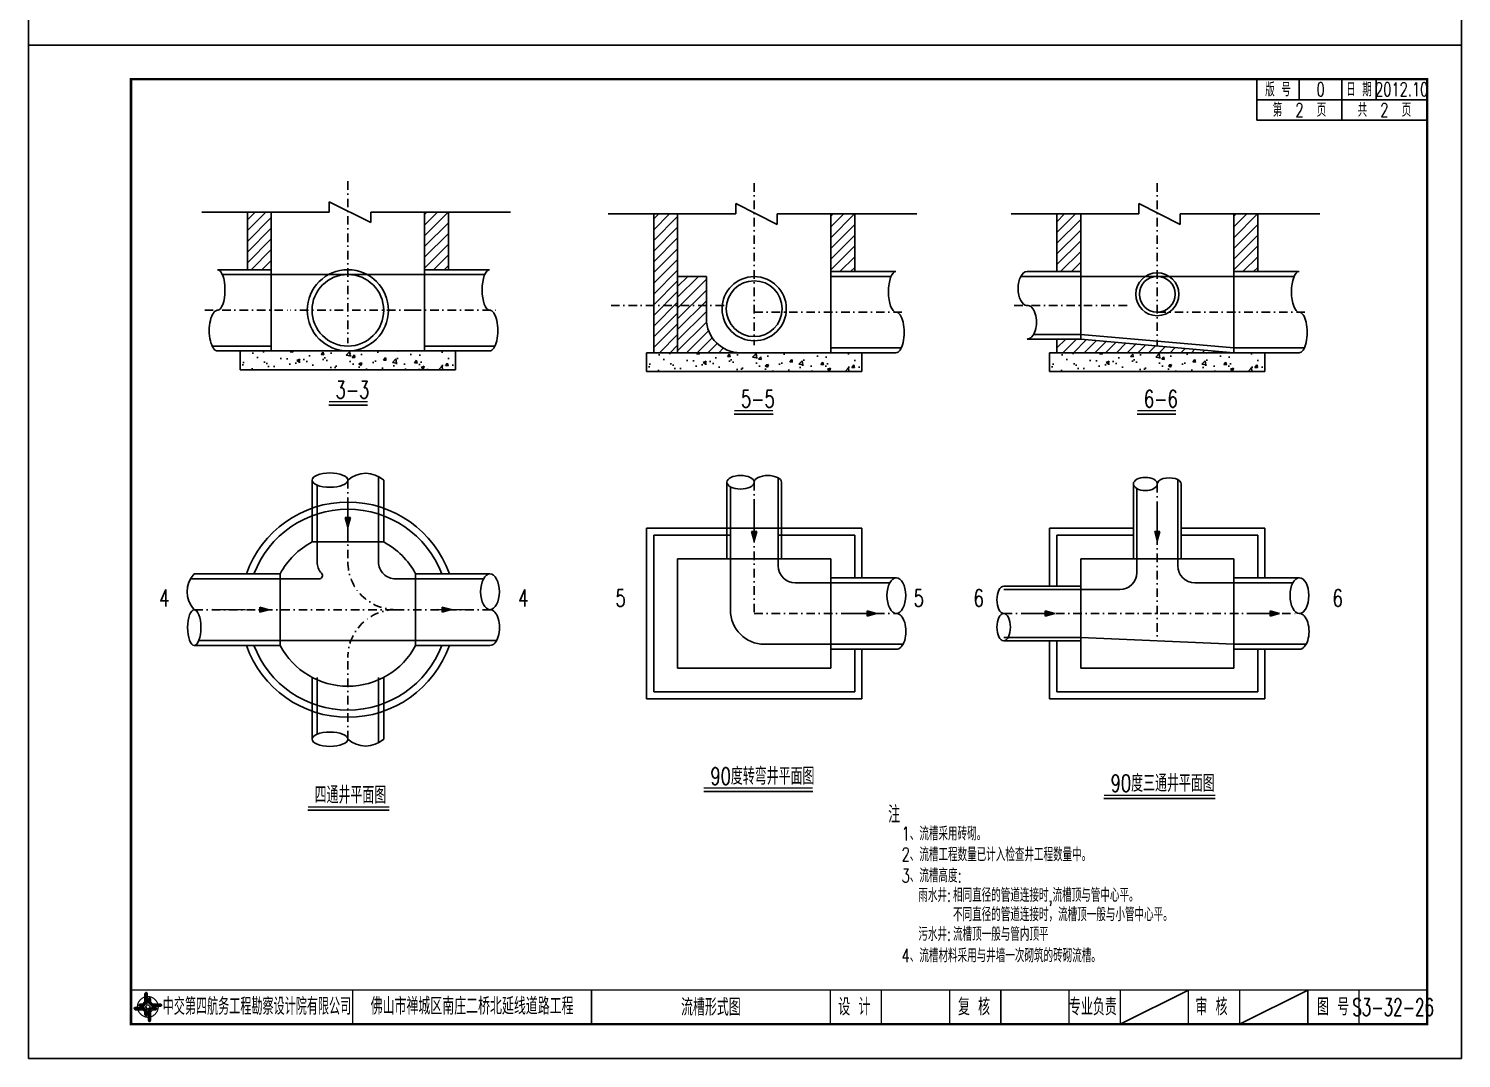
# Model space of a CAD drawing. Extents: x 5781 to 12795, y 1434 to 2653.
# Drawn here: x 11630 to 12050, y 1777.9 to 2079.7 of the extents above; entities that cross this region are included whole.
import ezdxf
from ezdxf.enums import TextEntityAlignment as Align

# ---------------------------------------------------------------- set-up
doc = ezdxf.new("R2010")
doc.units = 0
doc.header["$LTSCALE"] = 5
doc.linetypes.add('DASHDOT', pattern=[1, 0.5, -0.25, 0, -0.25])
doc.linetypes.add('DASHED', pattern=[19.05, 12.7, -6.35])
doc.layers.get('0').update_dxf_attribs({"linetype": 'CONTINUOUS'})
for name, color, linetype in [('GPSCOMMON', 7, 'CONTINUOUS'), ('中心线', 2, 'DASHDOT'), ('图框', 7, 'CONTINUOUS'), ('尺寸标注', 4, 'CONTINUOUS'), ('文字', 7, 'CONTINUOUS'), ('结构', 7, 'CONTINUOUS'), ('结构1', 1, 'CONTINUOUS')]:
    doc.layers.add(name, color=color, linetype=linetype)
doc.styles.get("Standard").update_dxf_attribs({"font": 'simplex1.shx', "width": 0.7, "bigfont": 'hztxt.shx'})
pattern_1 = [(45, (10830.3772, 1220.6726), (-1.5715448, 1.5715448), [])]
pattern_2 = [(45, (10593.095, 1221.2162), (-1.5715448, 1.5715448), [])]

# ---------------------------------------------------------------- blocks, each defined once
blk = doc.blocks.new('series')
at = {"width": 0.75}
for tag, height, p in [('页码', 4, (-35, -19)), ('图名', 5, (-220, -282)), ('图号', 5, (-20, -282))]:
    blk.add_attdef(tag, text='', height=height, dxfattribs=at).set_placement(p, align=Align.MIDDLE_CENTER)
blk = doc.blocks.new('tb')
at = {"lineweight": -3}
h = blk.add_hatch(color=256, dxfattribs=at)
h.paths.add_polyline_path([(-1.23, -0.13), (-3.78, -0.14), (-4.14, -0.41), (-1.4, -0.44), (-0.56, -1.24), (-0.54, -2.62), (-0.27, -2.2), (-0.26, -1.06)])
h.paths.add_polyline_path([(0.13, -1.08), (0.14, -3.86), (0.41, -4.26), (0.44, -1.24), (1.25, -0.43), (2.66, -0.43), (2.26, -0.16), (1.07, -0.15)])
h.paths.add_polyline_path([(1.08, 0.3), (3.62, 0.3), (4.02, 0.56), (1.25, 0.57), (0.43, 1.39), (0.43, 2.8), (0.16, 2.41), (0.15, 1.24)])
h.paths.add_polyline_path([(-0.28, 1.21), (-0.28, 3.99), (-0.56, 4.39), (-0.57, 1.41), (-1.38, 0.6), (-2.74, 0.56), (-2.33, 0.3), (-1.2, 0.29)])
for p, q in [((-0.56, 4.39), (-0.57, 1.41)), ((-1.38, 0.6), (-2.74, 0.56)), ((-0.57, 1.41), (-1.38, 0.6)), ((0.43, 2.8), (0.43, 1.39)), ((0.43, 1.39), (1.25, 0.57)), ((1.25, 0.57), (4.02, 0.56)), ((-4.14, -0.41), (-1.4, -0.44)), ((-1.4, -0.44), (-0.56, -1.24)), ((-0.56, -1.24), (-0.54, -2.62)), ((0.41, -4.26), (0.44, -1.24)), ((0.44, -1.24), (1.25, -0.43)), ((1.25, -0.43), (2.66, -0.43))]:
    blk.add_line(p, q, dxfattribs=at)
at = {"lineweight": -3, "flags": 128}
for points in [[(-0.9, 3.99), (-0.9, 1.58), (-1.53, 0.91), (-2.34, 0.91), (-2.74, 0.56), (-2.33, 0.3), (-1.2, 0.29), (-0.28, 1.21), (-0.28, 3.99), (-0.56, 4.39)], [(-0.04, 0.77), (0.68, 0.04), (-0.04, -0.69), (-0.77, 0.05)], [(3.62, 0.92), (1.43, 0.92), (0.77, 1.54), (0.77, 2.38), (0.43, 2.8), (0.16, 2.41), (0.15, 1.24), (1.08, 0.3), (3.62, 0.3), (4.02, 0.56)], [(-3.73, -0.76), (-1.54, -0.76), (-0.89, -1.39), (-0.89, -2.21), (-0.54, -2.62), (-0.27, -2.2), (-0.26, -1.06), (-1.23, -0.13), (-3.78, -0.14), (-4.14, -0.41)], [(0.75, -3.85), (0.75, -1.43), (1.4, -0.78), (2.26, -0.78), (2.66, -0.43), (2.26, -0.16), (1.07, -0.15), (0.13, -1.08), (0.14, -3.86), (0.41, -4.26)]]:
    blk.add_lwpolyline(points, close=True, dxfattribs=at)
at = {"lineweight": -3, "const_width": 0.35, "flags": 128}
for points in [[(-0.9, 3.02, 0.324167), (-3.16, -0.14)], [(2.88, 0.92, 0.324403), (-0.24, 3.15)], [(0.75, -2.86, 0.325418), (3.02, 0.26)], [(-2.98, -0.76, 0.322976), (0.14, -2.98)]]:
    blk.add_lwpolyline(points, format="xyb", dxfattribs=at)
blk = doc.blocks.new('123')
at = {"layer": '图框'}
blk.add_lwpolyline([(6201.38, 2092.12), (6201.38, 2389.12), (5781.38, 2389.12), (5781.38, 2092.12)], close=True, dxfattribs=at)

msp = doc.modelspace()

# ---------------------------------------------------------------- hatches: boundary and pattern name
at = {"layer": '尺寸标注'}
h = msp.add_hatch(dxfattribs=at)
h.set_pattern_fill('ANSI31', color=256, scale=0.7, style=0)
h.set_pattern_definition(pattern_2)
h.paths.add_polyline_path([(11701.1214, 2025.9399), (11694.1214, 2025.9399), (11694.1214, 2009.0527), (11701.1214, 2009.0527)])
h = msp.add_hatch(dxfattribs=at)
h.set_pattern_fill('ANSI31', color=256, scale=0.7, style=0)
h.set_pattern_definition(pattern_2)
h.paths.add_polyline_path([(11753.0273, 2025.9399), (11746.0273, 2025.9399), (11746.0273, 2009.0527), (11753.0273, 2009.0527)])
at = {"layer": '尺寸标注', "ltscale": 0.5}
h = msp.add_hatch(dxfattribs=at)
h.set_pattern_fill('ANSI31', color=256, scale=0.7, style=0)
h.set_pattern_definition([(45, (275.1877, 0), (-1.57154482, 1.57154482), [])])
h.paths.add_polyline_path([(11820.2473, 2025.3963), (11820.2473, 1984.7117), (11813.2473, 1984.7107), (11813.2473, 2025.3963)])
at = {"layer": '尺寸标注'}
h = msp.add_hatch(dxfattribs=at)
h.set_pattern_fill('ANSI31', color=256, scale=0.7, style=0)
h.set_pattern_definition([(45, (10712.221, 1220.6726), (-1.5715448, 1.5715448), [])])
h.paths.add_polyline_path([(11872.1532, 2025.3963), (11865.1532, 2025.3963), (11865.1532, 2008.5091), (11872.1532, 2008.5091)])
h = msp.add_hatch(dxfattribs=at)
h.set_pattern_fill('ANSI31', color=256, scale=0.7, style=0)
h.set_pattern_definition(pattern_1)
h.paths.add_polyline_path([(11938.4035, 2025.3963), (11931.4035, 2025.3963), (11931.4035, 2008.5091), (11938.4035, 2008.5091)])
h = msp.add_hatch(dxfattribs=at)
h.set_pattern_fill('ANSI31', color=256, scale=0.7, style=0)
h.set_pattern_definition(pattern_1)
h.paths.add_polyline_path([(11990.3094, 2025.3963), (11983.3094, 2025.3963), (11983.3094, 2008.5091), (11990.3094, 2008.5091)])
at = {"layer": '尺寸标注', "ltscale": 0.5}
h = msp.add_hatch(dxfattribs=at)
h.set_pattern_fill('ANSI31', color=256, scale=0.7, style=0)
h.set_pattern_definition([(45, (-716.0984, -175.7587), (-1.57154482, 1.57154482), [])])
edge = h.paths.add_edge_path()
edge.add_arc((11838.6667, 1994.7091), 10, 180, 270)
edge.add_line((11838.6667, 1984.7091), (11820.2473, 1984.7091))
edge.add_line((11820.2473, 1984.7091), (11820.2473, 2007.1091))
edge.add_line((11820.2473, 2007.1091), (11828.6667, 2007.1091))
edge.add_line((11828.6667, 2007.1091), (11828.6667, 1994.7091))
at = {"layer": '尺寸标注'}
h = msp.add_hatch(dxfattribs=at)
h.set_pattern_fill('ANSI31', color=256, scale=0.7, style=0)
h.set_pattern_definition([(45, (10238.0248, 883.6283), (-1.5715448, 1.5715448), [])])
h.paths.add_polyline_path([(11938.4035, 1988.7091), (11931.4035, 1988.7091), (11931.4035, 1984.7107), (11983.3094, 1984.7181)])
h = msp.add_hatch(dxfattribs=at)
h.set_pattern_fill('AR-CONC', color=8, scale=0.05, style=0)
h.set_pattern_definition([(50, (10000.743, 884.172), (9.109233, -0.796954), [0.9525, -10.4775]), (355, (10000.743, 884.172), (-1.76214, 9.552832), [0.762, -8.382]), (100.451, (10001.502, 884.106), (7.347125, 8.755834), [0.8095, -8.9045]), (46.1842, (10000.743, 886.712), (13.55395, -2.102116), [1.42875, -15.71625]), (96.6356, (10001.872, 886.537), (11.87021, 12.37128), [1.21425, -13.35675]), (351.184, (10000.743, 886.712), (11.87023, 12.37126), [1.143, -12.573]), (21, (10002.013, 886.077), (7.580744, -5.113276), [0.9525, -10.4775]), (326, (10002.013, 886.077), (3.0901, 9.2094), [0.762, -8.382]), (71.4514, (10002.6445, 885.651), (10.670825, 4.096143), [0.8095, -8.9045]), (37.5, (10000.7427, 884.172), (0.15443, 4.227752), [0, -8.2804, 0, -8.509, 0, -8.41375]), (7.5, (10000.7427, 884.172), (3.340983, 5.009029), [0, -4.8514, 0, -8.0899, 0, -3.20675]), (327.5, (9997.9106, 884.172), (6.77953, -0.286437), [0, -3.175, 0, -9.906, 0, -13.1445]), (317.5, (9996.6406, 884.172), (7.406459, 1.271325), [0, -4.1275, 0, -6.5786, 0, -9.3345])])
h.paths.add_polyline_path([(11692.0214, 1985.2527), (11692.0214, 1979.7386), (11755.1273, 1979.7386), (11755.1273, 1985.2527)])
h = msp.add_hatch(dxfattribs=at)
h.set_pattern_fill('AR-CONC', color=256, scale=0.05, style=0)
h.set_pattern_definition([(50, (10119.8686, 883.628), (9.109233, -0.796954), [0.9525, -10.4775]), (355, (10119.869, 883.628), (-1.76214, 9.552832), [0.762, -8.382]), (100.451, (10120.628, 883.562), (7.347125, 8.755834), [0.8095, -8.9045]), (46.1842, (10119.869, 886.168), (13.55395, -2.102116), [1.42875, -15.71625]), (96.6356, (10120.998, 885.993), (11.87021, 12.37128), [1.21425, -13.35675]), (351.184, (10119.869, 886.168), (11.87023, 12.37126), [1.143, -12.573]), (21, (10121.1386, 885.533), (7.580744, -5.113276), [0.9525, -10.4775]), (326, (10121.139, 885.533), (3.0901, 9.2094), [0.762, -8.382]), (71.4514, (10121.77, 885.107), (10.670825, 4.096143), [0.8095, -8.9045]), (37.5, (10119.8686, 883.6283), (0.15443, 4.227752), [0, -8.2804, 0, -8.509, 0, -8.41375]), (7.5, (10119.8686, 883.6283), (3.340983, 5.009029), [0, -4.8514, 0, -8.0899, 0, -3.20675]), (327.5, (10117.0365, 883.6283), (6.77953, -0.286437), [0, -3.175, 0, -9.906, 0, -13.1445]), (317.5, (10115.7665, 883.6283), (7.406459, 1.271325), [0, -4.1275, 0, -6.5786, 0, -9.3345])])
h.paths.add_polyline_path([(11811.1473, 1984.7091), (11811.1473, 1979.195), (11874.2532, 1979.195), (11874.2532, 1984.7091)])
h = msp.add_hatch(dxfattribs=at)
h.set_pattern_fill('AR-CONC', color=256, scale=0.05, style=0)
h.set_pattern_definition([(50, (10238.025, 883.628), (9.109233, -0.796954), [0.9525, -10.4775]), (355, (10238.025, 883.628), (-1.76214, 9.552832), [0.762, -8.382]), (100.451, (10238.784, 883.562), (7.347125, 8.755834), [0.8095, -8.9045]), (46.1842, (10238.025, 886.168), (13.55395, -2.102116), [1.42875, -15.71625]), (96.6356, (10239.154, 885.993), (11.87021, 12.37128), [1.21425, -13.35675]), (351.184, (10238.025, 886.168), (11.87023, 12.37126), [1.143, -12.573]), (21, (10239.295, 885.533), (7.580744, -5.113276), [0.9525, -10.4775]), (326, (10239.295, 885.533), (3.0901, 9.2094), [0.762, -8.382]), (71.4514, (10239.9266, 885.107), (10.670825, 4.096143), [0.8095, -8.9045]), (37.5, (10238.0248, 883.6283), (0.15443, 4.227752), [0, -8.2804, 0, -8.509, 0, -8.41375]), (7.5, (10238.025, 883.6283), (3.340983, 5.009029), [0, -4.8514, 0, -8.0899, 0, -3.20675]), (327.5, (10235.1927, 883.6283), (6.77953, -0.286437), [0, -3.175, 0, -9.906, 0, -13.1445]), (317.5, (10233.923, 883.6283), (7.406459, 1.271325), [0, -4.1275, 0, -6.5786, 0, -9.3345])])
h.paths.add_polyline_path([(11929.3035, 1984.7091), (11929.3035, 1979.195), (11992.4094, 1979.195), (11992.4094, 1984.7091)])
h = msp.add_hatch(color=256, dxfattribs=at)
h.paths.add_polyline_path([(11723.5833, 1933.6312), (11723.5833, 1936.3904), (11724.3297, 1936.3904)])
h.paths.add_polyline_path([(11722.8199, 1936.3904), (11723.5807, 1936.3904), (11723.5833, 1933.6312)])
h = msp.add_hatch(color=256, dxfattribs=at)
h.paths.add_polyline_path([(11842.6913, 1929.5873), (11842.6913, 1932.3465), (11841.9449, 1932.3465)])
h.paths.add_polyline_path([(11843.4546, 1932.3465), (11842.6939, 1932.3465), (11842.6913, 1929.5873)])
h = msp.add_hatch(color=256, dxfattribs=at)
h.paths.add_polyline_path([(11960.8475, 1929.5873), (11960.8475, 1932.3465), (11960.1012, 1932.3465)])
h.paths.add_polyline_path([(11961.6109, 1932.3465), (11960.8501, 1932.3465), (11960.8475, 1929.5873)])
h = msp.add_hatch(color=256, dxfattribs=at)
h.paths.add_polyline_path([(11700.4834, 1909.4046), (11697.7243, 1909.4046), (11697.7243, 1908.6582)])
h.paths.add_polyline_path([(11697.7243, 1910.1679), (11697.7243, 1909.4071), (11700.4834, 1909.4046)])
h = msp.add_hatch(color=256, dxfattribs=at)
h.paths.add_polyline_path([(11753.9515, 1909.4148), (11751.1924, 1909.4135), (11751.192, 1910.1598)])
h.paths.add_polyline_path([(11751.1927, 1908.6501), (11751.1924, 1909.4109), (11753.9515, 1909.4148)])
h = msp.add_hatch(color=256, dxfattribs=at)
h.paths.add_polyline_path([(11878.5588, 1908.2791), (11875.7996, 1908.2791), (11875.7996, 1907.5327)])
h.paths.add_polyline_path([(11875.7996, 1909.0424), (11875.7996, 1908.2817), (11878.5588, 1908.2791)])
h = msp.add_hatch(color=256, dxfattribs=at)
h.paths.add_polyline_path([(11930.7992, 1908.2791), (11928.04, 1908.2791), (11928.04, 1907.5327)])
h.paths.add_polyline_path([(11928.04, 1909.0424), (11928.04, 1908.2817), (11930.7992, 1908.2791)])
h = msp.add_hatch(color=256, dxfattribs=at)
h.paths.add_polyline_path([(11996.715, 1908.2791), (11993.9558, 1908.2791), (11993.9558, 1907.5327)])
h.paths.add_polyline_path([(11993.9558, 1909.0424), (11993.9558, 1908.2817), (11996.715, 1908.2791)])

# ---------------------------------------------------------------- linework, layer by layer
for p, q in [((11718.0101, 1969.3434), (11729.3697, 1969.3434)), ((11836.853, 1966.7129), (11848.2126, 1966.7129)), ((11954.9855, 1966.7129), (11966.3451, 1966.7129)), ((11827.8845, 1856.1111), (11859.86, 1856.1111)), ((11945.222, 1854.0226), (11977.8585, 1854.0226)), ((11711.8605, 1850.5899), (11735.7039, 1850.5899))]:
    msp.add_line(p, q)
at = {"const_width": 0.4}
for points in [[(11718.0101, 1970.3434), (11729.3697, 1970.3434)], [(11836.853, 1967.7129), (11848.2126, 1967.7129)], [(11954.9855, 1967.7129), (11966.3451, 1967.7129)], [(11827.8845, 1857.1111), (11859.86, 1857.1111)], [(11945.222, 1855.0226), (11977.8585, 1855.0226)], [(11711.8605, 1851.5899), (11735.7039, 1851.5899)]]:
    msp.add_lwpolyline(points, dxfattribs=at)
at = {"layer": 'GPSCOMMON'}
msp.add_arc((11715.1022, 1919.4046), 1, 270, 41.810315, dxfattribs=at)
at = {"layer": '中心线'}
for p, q in [((11723.5739, 2034.9623), (11723.5739, 1987.4765)), ((11842.6998, 2034.4187), (11842.6998, 1986.9329)), ((11960.856, 2034.4187), (11960.856, 1986.9329)), ((11681.6269, 1997.1527), (11706.7142, 1997.1527)), ((11742.6027, 1997.1527), (11706.7142, 1997.1527)), ((11742.6027, 1997.1527), (11767.599, 1997.1527)), ((11742.6027, 1997.1527), (11767.599, 1997.1527)), ((11800.7528, 1998.6091), (11834.4866, 1998.6091)), ((11842.6998, 1996.6091), (11886.7249, 1996.6091)), ((11842.6998, 1996.6091), (11886.7249, 1996.6091)), ((11918.909, 1998.6091), (11952.6428, 1998.6091)), ((11960.856, 1996.6091), (12004.8811, 1996.6091)), ((11960.856, 1996.6091), (12004.8811, 1996.6091)), ((11723.5744, 1947.3757), (11723.5744, 1923.37)), ((11842.7058, 1946.8525), (11842.7058, 1908.2791)), ((11960.8564, 1946.2502), (11960.8564, 1900.2791)), ((11678.5521, 1909.4046), (11737.5743, 1909.4046)), ((11678.5521, 1909.4046), (11737.5743, 1909.4046)), ((11737.5743, 1909.4046), (11765.2392, 1909.4046)), ((11842.7058, 1908.2791), (11884.365, 1908.2791)), ((11842.7058, 1908.2791), (11884.365, 1908.2791)), ((11915.8342, 1908.2791), (12002.5213, 1908.2791)), ((11915.8342, 1908.2791), (12002.5213, 1908.2791)), ((11723.5744, 1871.4335), (11723.5744, 1895.4391))]:
    msp.add_line(p, q, dxfattribs=at)
for centre, start, end in [((11737.5743, 1923.4046), 179.99878, 270), ((11737.5743, 1895.4046), 90, 180.00122)]:
    msp.add_arc(centre, 14, start, end, dxfattribs=at)
at = {"layer": '图框'}
for p, q in [((11989.996, 2052.8877), (11989.996, 2064.8877)), ((12002.496, 2058.8877), (12002.496, 2064.8877)), ((12014.996, 2058.8877), (12014.996, 2064.8877)), ((12024.996, 2058.8877), (12024.996, 2064.8877)), ((11989.996, 2058.8877), (12039.996, 2058.8877)), ((12014.996, 2052.8877), (12014.996, 2058.8877)), ((11989.996, 2052.8877), (12039.996, 2052.8877)), ((11949.996, 1787.8877), (11969.996, 1797.8877)), ((12004.996, 1797.8877), (11984.996, 1787.8877))]:
    msp.add_line(p, q, dxfattribs=at)
for points, const_width in [([(12039.996, 2064.8877), (11659.996, 2064.8877), (11659.996, 1787.8877), (12039.996, 1787.8877), (12039.996, 2064.8877)], 0.7), ([(11659.996, 1797.8877), (12039.996, 1797.8877)], 0.4), ([(11724.996, 1797.8877), (11724.996, 1787.8877)], 0.4), ([(11794.996, 1787.8877), (11794.996, 1797.8877)], 0.4), ([(11864.996, 1787.8877), (11864.996, 1797.8877)], 0.4), ([(11879.996, 1787.8877), (11879.996, 1797.8877)], 0.4), ([(11899.996, 1787.8877), (11899.996, 1797.8877)], 0.4), ([(11914.996, 1787.8877), (11914.996, 1797.8877)], 0.4), ([(11934.996, 1787.8877), (11934.996, 1797.8877)], 0.4), ([(11934.996, 1787.8877), (11934.996, 1797.8877)], 0.4), ([(11949.996, 1787.8877), (11949.996, 1797.8877)], 0.4), ([(11969.996, 1787.8877), (11969.996, 1797.8877)], 0.4), ([(11984.996, 1787.8877), (11984.996, 1797.8877)], 0.4), ([(12004.996, 1787.8877), (12004.996, 1797.8877)], 0.4), ([(12019.996, 1787.8877), (12019.996, 1797.8877)], 0.4)]:
    msp.add_lwpolyline(points, dxfattribs=dict(at, const_width=const_width))
at = {"layer": '尺寸标注'}
for p, q in [((11718.138, 2025.9399), (11718.138, 2028.9588)), ((11730.2829, 2022.8902), (11718.138, 2028.9588)), ((11680.7313, 2025.9399), (11718.138, 2025.9399)), ((11730.2829, 2025.9399), (11771.2097, 2025.9399)), ((11730.2829, 2025.9399), (11730.2829, 2022.8902)), ((11799.8571, 2025.3963), (11837.2639, 2025.3963)), ((11837.2639, 2025.3963), (11837.2639, 2028.4152)), ((11849.4088, 2022.3466), (11837.2639, 2028.4152)), ((11849.4088, 2025.3963), (11890.3356, 2025.3963)), ((11849.4088, 2025.3963), (11849.4088, 2022.3466)), ((11918.0134, 2025.3963), (11955.4201, 2025.3963)), ((11955.4201, 2025.3963), (11955.4201, 2028.4152)), ((11967.565, 2022.3466), (11955.4201, 2028.4152)), ((11967.565, 2025.3963), (12008.4918, 2025.3963)), ((11967.565, 2025.3963), (11967.565, 2022.3466)), ((11701.1214, 2009.0527), (11701.1214, 1985.2553)), ((11746.0273, 2009.0527), (11746.0273, 1985.2527)), ((11820.2473, 2008.5091), (11820.2473, 1988.7091)), ((11865.1532, 2008.5091), (11865.1532, 1984.7091)), ((11938.4035, 2008.5091), (11938.4035, 1988.7091)), ((11983.3094, 2008.5091), (11983.3094, 1984.7091)), ((11722.8199, 1936.3904), (11724.3297, 1936.3904)), ((11723.5833, 1933.6312), (11722.8199, 1936.3904)), ((11722.8199, 1936.3904), (11724.3297, 1936.3904)), ((11723.5744, 1940.2993), (11723.5654, 1930.7127)), ((11724.3297, 1936.3904), (11723.5833, 1933.6312)), ((11842.7002, 1939.1738), (11842.6913, 1929.5873)), ((11960.8564, 1939.1738), (11960.8475, 1929.5873)), ((11843.4546, 1932.3465), (11841.9449, 1932.3465)), ((11841.9449, 1932.3465), (11842.6913, 1929.5873)), ((11842.6913, 1929.5873), (11843.4546, 1932.3465)), ((11961.6109, 1932.3465), (11960.1012, 1932.3465)), ((11960.1012, 1932.3465), (11960.8475, 1929.5873)), ((11960.8475, 1929.5873), (11961.6109, 1932.3465)), ((11820.2473, 1924.2791), (11820.2473, 1892.2791)), ((11865.1532, 1924.2791), (11865.1532, 1892.2791)), ((11938.4035, 1924.2791), (11938.4035, 1892.2791)), ((11983.3094, 1924.2791), (11983.3094, 1892.2791)), ((11683.9306, 1909.4135), (11693.5171, 1909.4046)), ((11700.4834, 1909.4046), (11697.7243, 1910.1679)), ((11697.7243, 1910.1679), (11697.7243, 1908.6582)), ((11697.7243, 1908.6582), (11700.4834, 1909.4046)), ((11749.8464, 1909.4135), (11759.4329, 1909.4046)), ((11751.1927, 1908.6501), (11751.192, 1910.1598)), ((11751.1927, 1908.6501), (11751.192, 1910.1598)), ((11751.192, 1910.1598), (11753.9515, 1909.4148)), ((11753.9515, 1909.4148), (11751.1927, 1908.6501)), ((11868.9723, 1908.288), (11878.5588, 1908.2791)), ((11878.5588, 1908.2791), (11875.7996, 1909.0424)), ((11875.7996, 1909.0424), (11875.7996, 1907.5327)), ((11875.7996, 1907.5327), (11878.5588, 1908.2791)), ((11921.2126, 1908.288), (11930.7992, 1908.2791)), ((11930.7992, 1908.2791), (11928.04, 1909.0424)), ((11928.04, 1909.0424), (11928.04, 1907.5327)), ((11928.04, 1907.5327), (11930.7992, 1908.2791)), ((11987.1285, 1908.288), (11996.715, 1908.2791)), ((11996.715, 1908.2791), (11993.9558, 1909.0424)), ((11993.9558, 1909.0424), (11993.9558, 1907.5327)), ((11993.9558, 1907.5327), (11996.715, 1908.2791))]:
    msp.add_line(p, q, dxfattribs=at)
at = {"layer": '尺寸标注', "color": 1}
for p, q in [((11694.1214, 2025.9399), (11694.1214, 2009.0527)), ((11701.1214, 2025.9399), (11701.1214, 2009.0527)), ((11746.0273, 2025.9399), (11746.0273, 2009.0527)), ((11753.0273, 2025.9399), (11753.0273, 2009.0527)), ((11813.2473, 2025.3963), (11813.2473, 1984.7107)), ((11820.2473, 2025.3963), (11820.2473, 1984.7117)), ((11865.1532, 2025.3963), (11865.1532, 2008.5091)), ((11872.1532, 2025.3963), (11872.1532, 2008.5091)), ((11931.4035, 2025.3963), (11931.4035, 2008.5091)), ((11938.4035, 2025.3963), (11938.4035, 2008.5091)), ((11983.3094, 2025.3963), (11983.3094, 2008.5091)), ((11990.3094, 2025.3963), (11990.3094, 2008.5091)), ((11828.6667, 2007.1091), (11820.2473, 2007.1091)), ((11931.4035, 1988.7091), (11931.4035, 1984.7091)), ((11692.0214, 1985.2527), (11692.0214, 1979.7386)), ((11692.0214, 1985.2527), (11755.1273, 1985.2527)), ((11755.1273, 1985.2527), (11755.1273, 1979.7386)), ((11811.1473, 1984.7091), (11811.1473, 1979.195)), ((11874.2532, 1984.7091), (11874.2532, 1979.195)), ((11929.3035, 1984.7091), (11929.3035, 1979.195)), ((11992.4094, 1984.7091), (11992.4094, 1979.195)), ((11692.0214, 1979.7386), (11755.1273, 1979.7386)), ((11811.1473, 1979.195), (11874.2532, 1979.195)), ((11929.3035, 1979.195), (11992.4094, 1979.195)), ((11813.2473, 1931.2791), (11813.2473, 1885.2791)), ((11813.2473, 1931.2791), (11835.7002, 1931.2791)), ((11849.7002, 1931.2791), (11872.1532, 1931.2791)), ((11872.1532, 1931.2791), (11872.1532, 1918.7791)), ((11931.4035, 1931.2791), (11931.4035, 1916.2791)), ((11931.4035, 1931.2791), (11953.8564, 1931.2791)), ((11967.8564, 1931.2791), (11990.3094, 1931.2791)), ((11990.3094, 1931.2791), (11990.3094, 1918.7791)), ((11931.4035, 1900.2791), (11931.4035, 1897.7791)), ((11872.1532, 1897.7791), (11872.1532, 1885.2791)), ((11931.4035, 1897.7791), (11931.4035, 1885.2791)), ((11990.3094, 1897.7791), (11990.3094, 1885.2791))]:
    msp.add_line(p, q, dxfattribs=at)
at = {"layer": '尺寸标注', "ltscale": 0.5}
for p, q in [((11813.2473, 2025.3963), (11820.2473, 2025.3963)), ((11813.2473, 1984.7107), (11820.2473, 1984.7117)), ((11850.7002, 1933.2791), (11834.7002, 1933.2791)), ((11835.7002, 1933.2791), (11849.7002, 1933.2791)), ((11835.7002, 1922.1791), (11835.7002, 1909.2791)), ((11865.1532, 1899.2791), (11845.7002, 1899.2791))]:
    msp.add_line(p, q, dxfattribs=at)
at = {"layer": '尺寸标注', "color": 0}
for p, q in [((11685.4011, 2009.0527), (11701.1214, 2009.0527)), ((11686.7667, 2007.6527), (11701.1214, 2007.6527)), ((11701.1214, 2007.6527), (11746.0273, 2007.6527)), ((11746.0273, 2009.0527), (11764.9963, 2009.0527)), ((11746.0273, 2007.6527), (11763.7014, 2007.6527)), ((11865.1532, 2008.5091), (11884.1221, 2008.5091)), ((11922.6832, 2008.5091), (11938.4035, 2008.5091)), ((11983.3094, 2008.5091), (12002.2783, 2008.5091)), ((11828.6667, 1994.7091), (11828.6667, 2007.1091)), ((11865.1532, 2007.1091), (11882.8272, 2007.1091)), ((11920.8601, 2007.1091), (12000.9835, 2007.1091)), ((11683.7936, 1986.6553), (11701.122, 1986.6553)), ((11746.0273, 1986.6527), (11766.6728, 1986.6527)), ((11746.0273, 1986.6527), (11765.0031, 1986.6527)), ((11922.6832, 1988.7091), (11938.4035, 1988.7091)), ((11924.6217, 1990.1091), (11938.4035, 1990.1091)), ((11938.4035, 1990.1091), (11983.3094, 1986.1091)), ((11938.4035, 1988.7091), (11983.3094, 1984.7181)), ((11685.4017, 1985.2553), (11701.122, 1985.2553)), ((11694.1214, 1985.2543), (11692.0214, 1985.2527)), ((11694.1214, 1985.2543), (11765.1353, 1985.2644)), ((11694.1214, 1985.2543), (11765.1353, 1985.2644)), ((11701.122, 1985.2553), (11746.0273, 1985.2617)), ((11813.2473, 1984.7107), (11811.1473, 1984.7091)), ((11813.2473, 1984.7107), (11884.2612, 1984.7208)), ((11813.2473, 1984.7107), (11884.2612, 1984.7208)), ((11865.1532, 1986.1091), (11885.7987, 1986.1091)), ((11865.1532, 1986.1091), (11884.129, 1986.1091)), ((11931.4035, 1984.7107), (11929.3035, 1984.7091)), ((11931.4035, 1984.7107), (12002.4174, 1984.7208)), ((11931.4035, 1984.7107), (12002.4174, 1984.7208)), ((11983.3094, 1986.1091), (12003.9549, 1986.1091)), ((11983.3094, 1986.1091), (12002.2852, 1986.1091)), ((11713.0744, 1947.3757), (11713.0744, 1929.2508)), ((11734.0744, 1947.3757), (11734.0744, 1929.2504)), ((11834.7002, 1946.7485), (11834.7002, 1924.1791)), ((11834.7002, 1946.7485), (11834.7002, 1924.1791)), ((11850.7002, 1946.7485), (11850.7002, 1924.1791)), ((11953.8564, 1946.2502), (11953.8564, 1924.2791)), ((11967.8564, 1946.2502), (11967.8564, 1924.2791)), ((11811.1473, 1933.2791), (11811.1473, 1883.2791)), ((11811.1473, 1933.2791), (11835.7002, 1933.2791)), ((11849.7002, 1933.2791), (11874.2532, 1933.2791)), ((11874.2532, 1933.2791), (11874.2532, 1918.7791)), ((11929.3035, 1933.2791), (11929.3035, 1916.2791)), ((11929.3035, 1933.2791), (11953.8564, 1933.2791)), ((11967.8564, 1933.2791), (11992.4094, 1933.2791)), ((11992.4094, 1933.2791), (11992.4094, 1918.7791)), ((11713.0744, 1929.2508), (11734.0744, 1929.2504)), ((11714.5744, 1925.4046), (11714.5744, 1929.2508)), ((11732.5743, 1923.4047), (11732.5744, 1929.2504)), ((11714.5744, 1925.4046), (11714.5744, 1923.4047)), ((11732.5744, 1925.4046), (11732.5744, 1924.9046)), ((11835.7002, 1924.1791), (11835.7002, 1920.1791)), ((11849.7002, 1924.1791), (11849.7002, 1922.1791)), ((11954.8564, 1924.2791), (11954.8564, 1920.2791)), ((11966.8564, 1924.2791), (11966.8564, 1922.2791)), ((11678.5521, 1919.9046), (11703.7279, 1919.9046)), ((11703.7279, 1898.9046), (11703.7279, 1919.9046)), ((11743.42, 1919.9046), (11765.2392, 1919.9046)), ((11743.42, 1919.9046), (11743.42, 1898.9046)), ((11701.1214, 1918.4046), (11715.1022, 1918.4046)), ((11743.42, 1918.4046), (11737.5743, 1918.4046)), ((11865.1532, 1917.2791), (11854.7002, 1917.2791)), ((11865.1532, 1918.7791), (11884.365, 1918.7791)), ((11915.8342, 1916.2791), (11938.4035, 1916.2791)), ((11938.4035, 1915.2791), (11949.8564, 1915.2791)), ((11983.3094, 1917.2791), (11971.8564, 1917.2791)), ((11983.3094, 1918.7791), (12002.5213, 1918.7791)), ((11678.5521, 1898.9046), (11701.1214, 1898.9046)), ((11678.5521, 1898.9046), (11703.7279, 1898.9046)), ((11701.1214, 1900.4046), (11737.5743, 1900.4046)), ((11737.5743, 1900.4046), (11746.0273, 1900.4046)), ((11743.42, 1898.9046), (11765.2392, 1898.9046)), ((11915.8342, 1900.2791), (11938.4035, 1900.2791)), ((11915.8342, 1900.2791), (11938.4035, 1900.2791)), ((11929.3035, 1900.2791), (11929.3035, 1897.7791)), ((11938.4035, 1901.2791), (11983.3094, 1899.2791)), ((11865.1532, 1897.7791), (11884.365, 1897.7791)), ((11874.2532, 1897.7791), (11874.2532, 1883.2791)), ((11929.3035, 1897.7791), (11929.3035, 1883.2791)), ((11983.3094, 1897.7791), (12002.5213, 1897.7791)), ((11992.4094, 1897.7791), (11992.4094, 1883.2791)), ((11713.0744, 1871.4335), (11713.0744, 1889.5583)), ((11734.0744, 1871.4335), (11734.0744, 1889.5588)), ((11811.1473, 1883.2791), (11874.2532, 1883.2791)), ((11929.3035, 1883.2791), (11992.4094, 1883.2791))]:
    msp.add_line(p, q, dxfattribs=at)
at = {"layer": '尺寸标注', "color": 0, "linetype": 'DASHED'}
for p, q in [((11714.5744, 1945.9017), (11714.5744, 1929.2508)), ((11732.5744, 1948.4273), (11732.5744, 1929.2504)), ((11835.7002, 1945.4358), (11835.7002, 1924.1791)), ((11835.7002, 1945.4358), (11835.7002, 1924.1791)), ((11849.7002, 1948.0561), (11849.7002, 1924.1791)), ((11954.8564, 1944.9015), (11954.8564, 1924.2791)), ((11966.8564, 1947.512), (11966.8564, 1924.2791)), ((11677.4522, 1918.4046), (11701.1214, 1918.4046)), ((11743.42, 1918.4046), (11763.3174, 1918.4046)), ((11865.1532, 1917.2791), (11882.4433, 1917.2791)), ((11915.8342, 1915.2791), (11938.4035, 1915.2791)), ((11983.3094, 1917.2791), (12000.5995, 1917.2791)), ((11679.9105, 1900.4046), (11701.1214, 1900.4046)), ((11679.9105, 1900.4046), (11701.1214, 1900.4046)), ((11746.0273, 1900.4046), (11767.2096, 1900.4046)), ((11865.1532, 1899.2791), (11886.3354, 1899.2791)), ((11915.8342, 1901.2791), (11938.4035, 1901.2791)), ((11915.8342, 1901.2791), (11938.4035, 1901.2791)), ((11983.3094, 1899.2791), (12004.4917, 1899.2791)), ((11714.5744, 1872.9074), (11714.5744, 1889.5583)), ((11732.5744, 1870.3818), (11732.5744, 1889.5587))]:
    msp.add_line(p, q, dxfattribs=at)
at = {"layer": '尺寸标注', "color": 2}
for p, q in [((11820.2473, 1924.2791), (11865.1532, 1924.2791)), ((11938.4035, 1924.2791), (11983.3094, 1924.2791)), ((11820.2473, 1892.2791), (11865.1532, 1892.2791)), ((11938.4035, 1892.2791), (11983.3094, 1892.2791))]:
    msp.add_line(p, q, dxfattribs=at)
at = {"layer": '尺寸标注', "linetype": 'DASHDOT'}
msp.add_line((11737.5743, 1909.4046), (11765.2392, 1909.4046), dxfattribs=at)
at = {"layer": '尺寸标注', "color": 0}
for centre, radius in [((11723.5739, 1997.1527), 11.8942), ((11723.5739, 1997.1527), 10.4987), ((11960.856, 2001.8591), 6.3035), ((11842.6998, 1997.6199), 9.41), ((11842.6998, 1997.6199), 8.1905), ((11960.856, 2001.8591), 5.25)]:
    msp.add_circle(centre, radius, dxfattribs=at)
for centre, radius, start, end in [((11838.6667, 1994.7091), 10, 180, 270), ((11723.5744, 1909.4046), 31.5529, 19.437248, 160.562752), ((11723.5739, 1909.4046), 22.4525, 117.880895, 152.117884), ((11723.5739, 1909.4046), 22.4525, 27.882116, 62.116664), ((11719.5744, 1923.4046), 5, 179.99878, 221.810315), ((11737.5743, 1923.4046), 5, 179.99878, 270), ((11854.7002, 1922.2791), 5, 180, 270), ((11949.8564, 1920.2791), 5, 270, 0), ((11971.8564, 1922.2791), 5, 180, 270), ((11723.5744, 1909.4046), 31.5529, 199.437248, 340.562752), ((11723.5739, 1909.4046), 22.4525, 207.882116, 332.117884)]:
    msp.add_arc(centre, radius, start, end, dxfattribs=at)
at = {"layer": '尺寸标注', "color": 1}
for start, end in [(20.885787, 159.114213), (200.885787, 339.114213)]:
    msp.add_arc((11723.5739, 1909.4046), 29.4525, start, end, dxfattribs=at)
at = {"layer": '尺寸标注', "ltscale": 0.5}
msp.add_arc((11845.7002, 1909.2791), 10, 180, 270, dxfattribs=at)
at = {"layer": '尺寸标注', "extrusion": (0, 0, -1)}
for centre, major_axis, ratio, start_param, end_param in [((11685.3368, 2003.1052), (0, 5.95), 0.37265031, 0, 3.14159265), ((11685.3368, 1991.2052), (0, 5.95), 0.40248063, 3.14159265, 6.28318531), ((11728.8244, 1877.3262), (-5.5806, -5.5806), 1, -1.51317703, -0.0576193)]:
    msp.add_ellipse(centre, major_axis=major_axis, ratio=ratio, start_param=start_param, end_param=end_param, dxfattribs=at)
at = {"layer": '尺寸标注'}
for centre, major_axis, ratio, start_param, end_param in [((11765.1353, 2003.1144), (0, 5.95), 0.37265031, 0, 3.14159265), ((11884.2612, 2002.5708), (0, 5.95), 0.37265031, 0, 3.14159265), ((11922.6832, 2003.5591), (0, 4.95), 0.52849634, 0, 3.14159265), ((12002.4174, 2002.5708), (0, 5.95), 0.37265031, 0, 3.14159265), ((11765.1353, 1991.2144), (0, 5.95), 0.40248063, 3.14159265, 6.28318531), ((11884.2612, 1990.6708), (0, 5.95), 0.40248063, 3.14159265, 6.28318531), ((11922.6832, 1993.6591), (0, 4.95), 0.56194618, 3.14159265, 6.28318531), ((12002.4174, 1990.6708), (0, 5.95), 0.40248063, 3.14159265, 6.28318531), ((11728.8244, 1941.4829), (-5.5806, 5.5806), 1, -1.51317703, -0.0576193), ((11846.7002, 1946.7485), (4, 0), 0.49425255, 0, 3.14159265), ((11964.3564, 1946.2502), (-3.5, 0), 0.51514172, 3.14159265, 6.28318531), ((11684.1392, 1914.6546), (5.4212, 5.4212), 1, 1.60189068, 3.1104983), ((11915.8342, 1912.2791), (0, 4), 0.49425255, 0, 3.14159265), ((11765.2392, 1904.1546), (0, 5.25), 0.53627463, 3.14159265, 6.28318531), ((11884.365, 1903.0291), (0, 5.25), 0.53627463, 3.14159265, 6.28318531), ((12002.5213, 1903.0291), (0, 5.25), 0.53627463, 3.14159265, 6.28318531)]:
    msp.add_ellipse(centre, major_axis=major_axis, ratio=ratio, start_param=start_param, end_param=end_param, dxfattribs=at)
for centre, major_axis, ratio in [((11718.3244, 1947.3757), (5.25, 0), 0.40115791), ((11838.7002, 1946.7485), (4, 0), 0.49612761), ((11957.3564, 1946.2502), (-3.5, 0), 0.55062086), ((11765.2392, 1914.6546), (0, 5.25), 0.52304281), ((11884.365, 1913.5291), (0, 5.25), 0.52304281), ((12002.5213, 1913.5291), (0, 5.25), 0.52304281), ((11678.5521, 1904.1546), (0, 5.25), 0.36971372), ((11915.8342, 1904.2791), (0, 4), 0.49612761)]:
    msp.add_ellipse(centre, major_axis=major_axis, ratio=ratio, dxfattribs=at)
at = {"layer": '尺寸标注', "extrusion": (0, 0, -1)}
msp.add_ellipse((11718.3244, 1871.4335), major_axis=(5.25, 0), ratio=0.40115791, dxfattribs=at)
at = {"layer": '文字'}
for points in [[(11667.1189, 1914.1091, 0, 0.7, 0), (11667.1189, 1912.1091, 0, 0, 0), (11667.1189, 1909.6091, 0, 0, 0), (11671.9157, 1909.6091, 0, 0, 0)], [(11777.2519, 1914.1091, 0, 0.7, 0), (11777.2519, 1912.1091, 0, 0, 0), (11777.2519, 1909.6091, 0, 0, 0), (11772.4551, 1909.6091, 0, 0, 0)], [(11800.8735, 1914.1091, 0, 0.7, 0), (11800.8735, 1912.1091, 0, 0, 0), (11800.8735, 1909.6091, 0, 0, 0), (11805.6703, 1909.6091, 0, 0, 0)], [(11893.1498, 1914.1091, 0, 0.7, 0), (11893.1498, 1912.1091, 0, 0, 0), (11893.1498, 1909.6091, 0, 0, 0), (11888.353, 1909.6091, 0, 0, 0)], [(11905.8284, 1914.1091, 0, 0.7, 0), (11905.8284, 1912.1091, 0, 0, 0), (11905.8284, 1909.6091, 0, 0, 0), (11910.6252, 1909.6091, 0, 0, 0)], [(12015.9614, 1914.1091, 0, 0.7, 0), (12015.9614, 1912.1091, 0, 0, 0), (12015.9614, 1909.6091, 0, 0, 0), (12011.1646, 1909.6091, 0, 0, 0)]]:
    msp.add_lwpolyline(points, format="xyseb", dxfattribs=at)
at = {"layer": '结构1', "color": 1}
for p, q in [((11813.2473, 1885.2791), (11872.1532, 1885.2791)), ((11931.4035, 1885.2791), (11990.3094, 1885.2791))]:
    msp.add_line(p, q, dxfattribs=at)

# ---------------------------------------------------------------- block references
at = {"layer": '图框'}
ref = msp.add_blockref('series', (12049.996, 2074.8877), dxfattribs=at)
ref.add_attrib('页码', '第  2  页    共  2  页', dxfattribs={"layer": '0', "height": 4, "width": 0.7}).set_placement((12014.996, 2055.8877), align=Align.MIDDLE_CENTER)
ref.add_attrib('图名', '流槽形式图', dxfattribs={"layer": '0', "height": 5, "width": 0.7}).set_placement((11829.996, 1792.8877), align=Align.MIDDLE_CENTER)
ref.add_attrib('图号', 'S3-32-26', dxfattribs={"layer": '0', "height": 5, "width": 0.65}).set_placement((12029.996, 1792.8877), align=Align.MIDDLE_CENTER)
at = {"layer": '图框', "lineweight": -3}
msp.add_blockref('tb', (11664.9917, 1792.893), dxfattribs=at)
at = {"layer": '尺寸标注'}
for p in [(5848.6192, -17.233), (5848.6192, -314.233)]:
    msp.add_blockref('123', p, dxfattribs=at)

# ---------------------------------------------------------------- texts
at = {"layer": '图框'}
for s, height, width, p in [('版 号', 4, 0.7, (11996.246, 2061.8877)), ('0', 4, 0.7, (12008.746, 2061.8877)), ('日 期', 4, 0.7, (12019.996, 2061.8877)), ('2012.10', 4, 0.7, (12032.496, 2061.8877)), ('中交第四航务工程勘察设计院有限公司', 5, 0.65, (11696.9268, 1793.1362)), ('佛山市禅城区南庄二桥北延线道路工程', 5, 0.7, (11759.996, 1793.2024)), ('设 计', 5, 0.7, (11872.0407, 1792.9823)), ('复 核', 5, 0.7, (11907.1355, 1792.9823)), ('专业负责', 5, 0.7, (11941.9862, 1792.9823)), ('审 核', 5, 0.7, (11976.76, 1792.9823)), ('图 号', 5, 0.7, (12012.3792, 1792.9823))]:
    msp.add_text(s, height=height, dxfattribs=dict(at, width=width)).set_placement(p, align=Align.MIDDLE_CENTER)
at = {"layer": '文字', "width": 0.7}
for s, p in [('3-3', (11719.9754, 1971.3396)), ('5-5', (11838.8183, 1968.7091)), ('6-6', (11956.9508, 1968.7091)), ('90度转弯井平面图', (11829.8498, 1858.1073)), ('90度三通井平面图', (11947.1873, 1856.0188)), ('四通井平面图', (11713.8259, 1852.586))]:
    msp.add_text(s, height=5, dxfattribs=at).set_placement(p)
for s, p in [('4', (11669.7771, 1912.8131)), ('4', (11775.0369, 1912.8131)), ('5', (11803.5316, 1912.8131)), ('5', (11890.9348, 1912.8131)), ('6', (11908.4866, 1912.8131)), ('6', (12013.7464, 1912.8131))]:
    msp.add_text(s, height=5, dxfattribs=at).set_placement(p, align=Align.MIDDLE_CENTER)
at = {"layer": '结构', "width": 0.7}
msp.add_text('注', height=5, dxfattribs=at).set_placement((11881.9664, 1851.9126), align=Align.TOP_LEFT)
for s, p in [('1、流槽采用砖砌。', (11885.9132, 1841.7508)), ('2、流槽工程数量已计入检查井工程数量中。', (11885.9132, 1835.6405)), ('3、流槽高度:', (11885.9132, 1829.4798)), ('雨水井:', (11890.8209, 1823.7474)), ('相同直径的管道连接时,流槽顶与管中心平。', (11900.9791, 1823.7474)), ('不同直径的管道连接时，流槽顶一般与小管中心平。', (11900.9791, 1818.0817)), ('污水井:', (11890.8209, 1812.3153)), ('流槽顶一般与管内顶平', (11900.9791, 1812.3153)), ('4、流槽材料采用与井墙一次砌筑的砖砌流槽。', (11885.9132, 1806.0363))]:
    msp.add_text(s, height=4, dxfattribs=at).set_placement(p)

doc.saveas('drawing.dxf')
